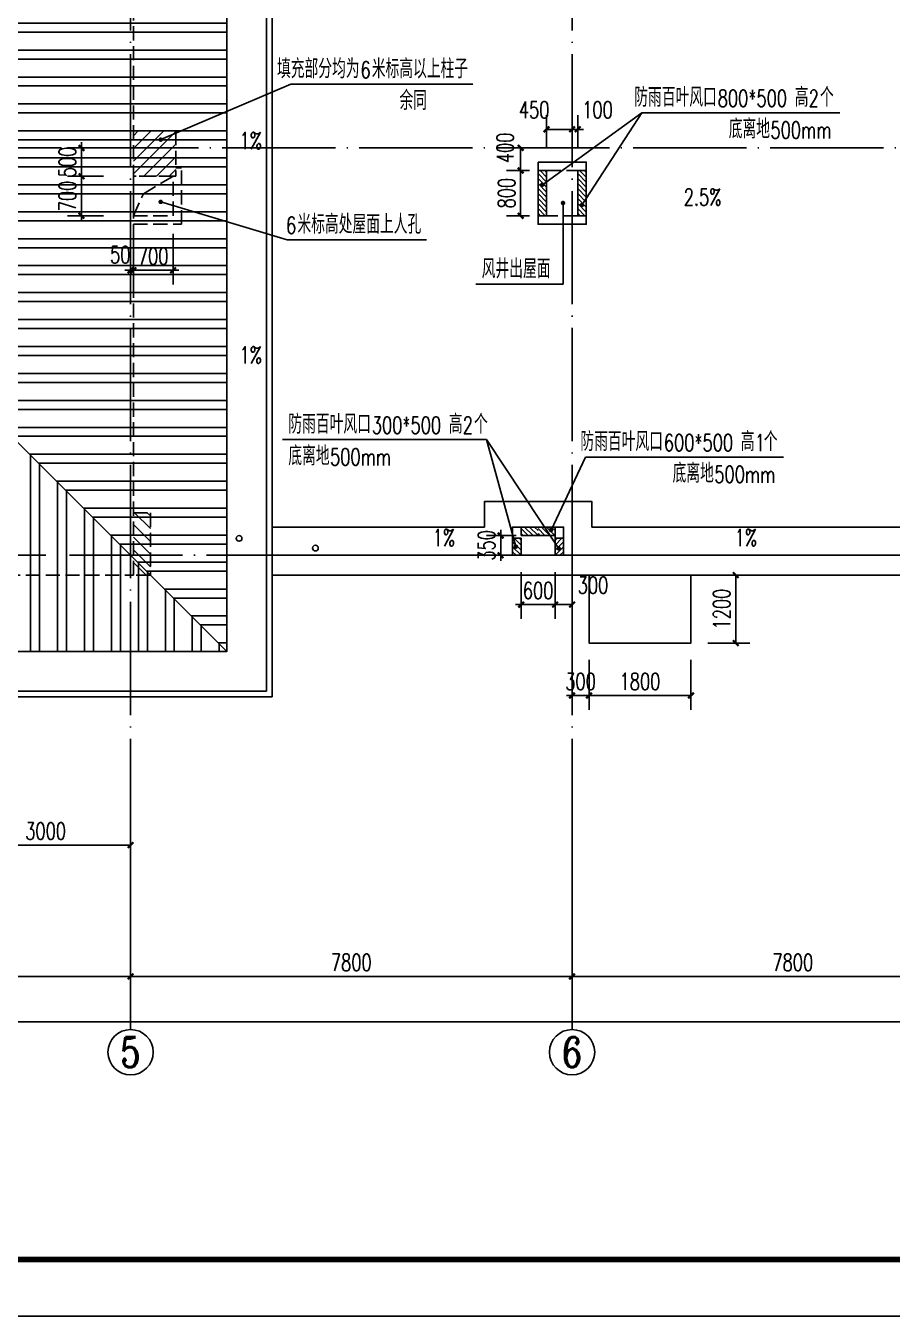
# Model space of a CAD drawing. Extents: x 63793 to 231107, y 20849 to 337643.
# Drawn here: x 178948 to 194255, y 295643 to 318447 of the extents above; entities that cross this region are included whole.
import ezdxf
from ezdxf.enums import TextEntityAlignment as Align

# ---------------------------------------------------------------- set-up
doc = ezdxf.new("R2010")
doc.units = 0
doc.header["$LTSCALE"] = 1000
doc.header["$MEASUREMENT"] = 0
doc.linetypes.add('DASH', pattern=[0.35, 0.25, -0.1])
doc.linetypes.add('DOTE', pattern=[2.42, 2, -0.2, 0.02, -0.2])
for name, color, linetype in [('AXIS', 3, 'Continuous'), ('AXIS_TEXT', 7, 'Continuous'), ('DIM_LEAD', 3, 'Continuous'), ('DIM_SYMB', 3, 'Continuous'), ('DOTE', 1, 'DOTE'), ('PUB_DIM', 3, 'Continuous'), ('PUB_HATCH', 8, 'Continuous'), ('PUB_TEXT', 7, 'Continuous'), ('PUB_TITLE', 4, 'Continuous'), ('TFSB', 150, 'Continuous'), ('填充', 8, 'Continuous'), ('新块$0$2D_ROOF', 144, 'Continuous')]:
    doc.layers.add(name, color=color, linetype=linetype)
doc.styles.add('_TCH_AXIS', font='COMPLEX', dxfattribs={"bigfont": 'GBCBIG'})
doc.styles.add('_TCH_DIM', font='SIMPLEX', dxfattribs={"bigfont": 'GBCBIG'})
doc.styles.add('_TCH_DIM_T3', font='SIMPLEX', dxfattribs={"width": 0.705882, "bigfont": 'GBCBIG'})
doc.styles.add('COMPLEX', font='COMPLEX')
doc.dimstyles.new('_TCH_ARCH&&100', dxfattribs={"dimtxt": 297.5, "dimasz": 100, "dimexe": 250, "dimexo": 300, "dimgap": 100, "dimtad": 1, "dimdec": 0, "dimzin": 0, "dimdsep": 46, "dimtxsty": '_TCH_DIM_T3', "dimblk": 'ARCHTICK', "dimcen": 0.09, "dimclrt": 7, "dimazin": 2, "dimtfac": 1, "dimtdec": 0, "dimtix": 1, "dimtmove": 2, "dimatfit": 3, "dimfxl": 0, "dimtolj": 1, "dimtzin": 0, "dimarcsym": 0})

# ---------------------------------------------------------------- blocks, each defined once
blk = doc.blocks.new('_ArchTick')
at = {"color": 0, "linetype": 'ByBlock', "const_width": 0.4}
blk.add_lwpolyline([(-0.5, -0.5), (0.5, 0.5)], dxfattribs=at)
blk = doc.blocks.new('*D1581')
at = {"layer": 'Defpoints', "color": 0, "transparency": 16777216}
for p in [(190699, 308739), (191491, 308739), (190699, 307539)]:
    blk.add_point(p, dxfattribs=at)
at = {"layer": 'PUB_DIM', "color": 0, "lineweight": -2, "transparency": 16777216}
for p, q in [((190999, 308739), (191741, 308739)), ((191491, 307539), (191491, 308739)), ((190999, 307539), (191741, 307539))]:
    blk.add_line(p, q, dxfattribs=at)
at = {"layer": 'PUB_DIM', "color": 0, "lineweight": -2, "transparency": 16777216, "xscale": 100, "yscale": 100, "zscale": 100}
for p, rotation in [((191491, 308739), 90), ((191491, 307539), 270)]:
    blk.add_blockref('_ArchTick', p, dxfattribs=dict(at, rotation=rotation))
at = {"layer": 'PUB_DIM', "color": 7, "transparency": 16777216, "insert": (191242, 308139), "char_height": 297.5, "attachment_point": 5, "rotation": 90, "style": '_TCH_DIM_T3'}
blk.add_mtext('\\A1;1200', dxfattribs=at)
blk = doc.blocks.new('*D1582')
at = {"layer": 'Defpoints', "color": 0, "transparency": 16777216}
for p in [(188599, 307539), (188899, 307539), (188899, 306611)]:
    blk.add_point(p, dxfattribs=at)
at = {"layer": 'PUB_DIM', "color": 0, "lineweight": -2, "transparency": 16777216}
for p, q in [((188599, 307239), (188599, 306361)), ((188899, 307239), (188899, 306361)), ((188599, 306611), (188499, 306611)), ((188599, 306611), (188899, 306611)), ((188899, 306611), (188999, 306611))]:
    blk.add_line(p, q, dxfattribs=at)
at = {"layer": 'PUB_DIM', "color": 0, "lineweight": -2, "transparency": 16777216, "xscale": 100, "yscale": 100, "zscale": 100}
blk.add_blockref('_ArchTick', (188599, 306611), dxfattribs=at)
at = {"layer": 'PUB_DIM', "color": 0, "lineweight": -2, "transparency": 16777216, "xscale": 100, "yscale": 100, "zscale": 100, "rotation": 180}
blk.add_blockref('_ArchTick', (188899, 306611), dxfattribs=at)
at = {"layer": 'PUB_DIM', "color": 7, "transparency": 16777216, "insert": (188749, 306859), "char_height": 297.5, "attachment_point": 5, "style": '_TCH_DIM_T3'}
blk.add_mtext('\\A1;300', dxfattribs=at)
blk = doc.blocks.new('*D1583')
at = {"layer": 'Defpoints', "color": 0, "transparency": 16777216}
for p in [(188899, 307539), (190699, 307539), (190699, 306611)]:
    blk.add_point(p, dxfattribs=at)
at = {"layer": 'PUB_DIM', "color": 0, "lineweight": -2, "transparency": 16777216}
for p, q in [((188899, 307239), (188899, 306361)), ((190699, 307239), (190699, 306361)), ((188899, 306611), (190699, 306611))]:
    blk.add_line(p, q, dxfattribs=at)
at = {"layer": 'PUB_DIM', "color": 0, "lineweight": -2, "transparency": 16777216, "xscale": 100, "yscale": 100, "zscale": 100, "rotation": 180}
blk.add_blockref('_ArchTick', (188899, 306611), dxfattribs=at)
at = {"layer": 'PUB_DIM', "color": 0, "lineweight": -2, "transparency": 16777216, "xscale": 100, "yscale": 100, "zscale": 100}
blk.add_blockref('_ArchTick', (190699, 306611), dxfattribs=at)
at = {"layer": 'PUB_DIM', "color": 7, "transparency": 16777216, "insert": (189799, 306859), "char_height": 297.5, "attachment_point": 5, "style": '_TCH_DIM_T3'}
blk.add_mtext('\\A1;1800', dxfattribs=at)
blk = doc.blocks.new('*D595')
at = {"layer": 'Defpoints', "color": 0, "transparency": 16777216}
for p in [(177799, 304856), (180799, 304856), (180799, 303967)]:
    blk.add_point(p, dxfattribs=at)
at = {"layer": 'PUB_DIM', "color": 0, "lineweight": -2, "transparency": 16777216}
for p, q in [((177799, 304556), (177799, 303717)), ((180799, 304556), (180799, 303717)), ((177799, 303967), (180799, 303967))]:
    blk.add_line(p, q, dxfattribs=at)
at = {"layer": 'PUB_DIM', "color": 0, "lineweight": -2, "transparency": 16777216, "xscale": 100, "yscale": 100, "zscale": 100, "rotation": 180}
blk.add_blockref('_ArchTick', (177799, 303967), dxfattribs=at)
at = {"layer": 'PUB_DIM', "color": 0, "lineweight": -2, "transparency": 16777216, "xscale": 100, "yscale": 100, "zscale": 100}
blk.add_blockref('_ArchTick', (180799, 303967), dxfattribs=at)
at = {"layer": 'PUB_DIM', "color": 7, "transparency": 16777216, "insert": (179299, 304216), "char_height": 297.5, "attachment_point": 5, "style": '_TCH_DIM_T3'}
blk.add_mtext('\\A1;3000', dxfattribs=at)
blk = doc.blocks.new('*D627')
at = {"layer": 'Defpoints', "color": 0, "transparency": 16777216}
for p in [(180799, 315068), (180849, 315068), (180849, 314126)]:
    blk.add_point(p, dxfattribs=at)
at = {"layer": 'PUB_DIM', "color": 0, "lineweight": -2, "transparency": 16777216}
for p, q in [((180799, 314768), (180799, 313876)), ((180849, 314768), (180849, 313876)), ((180799, 314126), (180699, 314126)), ((180799, 314126), (180849, 314126)), ((180849, 314126), (180949, 314126))]:
    blk.add_line(p, q, dxfattribs=at)
at = {"layer": 'PUB_DIM', "color": 0, "lineweight": -2, "transparency": 16777216, "xscale": 100, "yscale": 100, "zscale": 100}
blk.add_blockref('_ArchTick', (180799, 314126), dxfattribs=at)
at = {"layer": 'PUB_DIM', "color": 0, "lineweight": -2, "transparency": 16777216, "xscale": 100, "yscale": 100, "zscale": 100, "rotation": 180}
blk.add_blockref('_ArchTick', (180849, 314126), dxfattribs=at)
at = {"layer": 'PUB_DIM', "color": 7, "transparency": 16777216, "insert": (180616, 314401), "char_height": 297.5, "attachment_point": 5, "style": '_TCH_DIM_T3'}
blk.add_mtext('\\A1;50', dxfattribs=at)
blk = doc.blocks.new('*D628')
at = {"layer": 'Defpoints', "color": 0, "transparency": 16777216}
for p in [(180849, 315068), (181549, 315068), (181549, 314126)]:
    blk.add_point(p, dxfattribs=at)
at = {"layer": 'PUB_DIM', "color": 0, "lineweight": -2, "transparency": 16777216}
for p, q in [((180849, 314768), (180849, 313876)), ((181549, 314768), (181549, 313876)), ((180849, 314126), (180749, 314126)), ((180849, 314126), (181549, 314126)), ((181549, 314126), (181649, 314126))]:
    blk.add_line(p, q, dxfattribs=at)
at = {"layer": 'PUB_DIM', "color": 0, "lineweight": -2, "transparency": 16777216, "xscale": 100, "yscale": 100, "zscale": 100}
blk.add_blockref('_ArchTick', (180849, 314126), dxfattribs=at)
at = {"layer": 'PUB_DIM', "color": 0, "lineweight": -2, "transparency": 16777216, "xscale": 100, "yscale": 100, "zscale": 100, "rotation": 180}
blk.add_blockref('_ArchTick', (181549, 314126), dxfattribs=at)
at = {"layer": 'PUB_DIM', "color": 7, "transparency": 16777216, "insert": (181199, 314375), "char_height": 297.5, "attachment_point": 5, "style": '_TCH_DIM_T3'}
blk.add_mtext('\\A1;700', dxfattribs=at)
blk = doc.blocks.new('*D670')
at = {"layer": 'Defpoints', "color": 0, "transparency": 16777216}
for p in [(179932, 315789), (180623, 315789), (180623, 315089)]:
    blk.add_point(p, dxfattribs=at)
at = {"layer": 'PUB_DIM', "color": 0, "lineweight": -2, "transparency": 16777216}
for p, q in [((179932, 315789), (179932, 315889)), ((180323, 315789), (179682, 315789)), ((179932, 315089), (179932, 315789)), ((180323, 315089), (179682, 315089)), ((179932, 315089), (179932, 314989))]:
    blk.add_line(p, q, dxfattribs=at)
at = {"layer": 'PUB_DIM', "color": 0, "lineweight": -2, "transparency": 16777216, "xscale": 100, "yscale": 100, "zscale": 100}
for p, rotation in [((179932, 315789), 270), ((179932, 315089), 90)]:
    blk.add_blockref('_ArchTick', p, dxfattribs=dict(at, rotation=rotation))
at = {"layer": 'PUB_DIM', "color": 7, "transparency": 16777216, "insert": (179683, 315439), "char_height": 297.5, "attachment_point": 5, "rotation": 90, "style": '_TCH_DIM_T3'}
blk.add_mtext('\\A1;700', dxfattribs=at)
blk = doc.blocks.new('*D671')
at = {"layer": 'Defpoints', "color": 0, "transparency": 16777216}
for p in [(179932, 316289), (180623, 316289), (180623, 315789)]:
    blk.add_point(p, dxfattribs=at)
at = {"layer": 'PUB_DIM', "color": 0, "lineweight": -2, "transparency": 16777216}
for p, q in [((179932, 316289), (179932, 316389)), ((180323, 316289), (179682, 316289)), ((179932, 315789), (179932, 316289)), ((180323, 315789), (179682, 315789)), ((179932, 315789), (179932, 315689))]:
    blk.add_line(p, q, dxfattribs=at)
at = {"layer": 'PUB_DIM', "color": 0, "lineweight": -2, "transparency": 16777216, "xscale": 100, "yscale": 100, "zscale": 100}
for p, rotation in [((179932, 316289), 270), ((179932, 315789), 90)]:
    blk.add_blockref('_ArchTick', p, dxfattribs=dict(at, rotation=rotation))
at = {"layer": 'PUB_DIM', "color": 7, "transparency": 16777216, "insert": (179683, 316039), "char_height": 297.5, "attachment_point": 5, "rotation": 90, "style": '_TCH_DIM_T3'}
blk.add_mtext('\\A1;500', dxfattribs=at)
blk = doc.blocks.new('*D678')
at = {"layer": 'Defpoints', "color": 0, "transparency": 16777216}
for p in [(187691, 315889), (188149, 315889), (188149, 315089)]:
    blk.add_point(p, dxfattribs=at)
at = {"layer": 'PUB_DIM', "color": 0, "lineweight": -2, "transparency": 16777216}
for p, q in [((187849, 315889), (187441, 315889)), ((187691, 315089), (187691, 315889)), ((187849, 315089), (187441, 315089))]:
    blk.add_line(p, q, dxfattribs=at)
at = {"layer": 'PUB_DIM', "color": 0, "lineweight": -2, "transparency": 16777216, "xscale": 100, "yscale": 100, "zscale": 100}
for p, rotation in [((187691, 315889), 90), ((187691, 315089), 270)]:
    blk.add_blockref('_ArchTick', p, dxfattribs=dict(at, rotation=rotation))
at = {"layer": 'PUB_DIM', "color": 7, "transparency": 16777216, "insert": (187443, 315489), "char_height": 297.5, "attachment_point": 5, "rotation": 90, "style": '_TCH_DIM_T3'}
blk.add_mtext('\\A1;800', dxfattribs=at)
blk = doc.blocks.new('*D679')
at = {"layer": 'Defpoints', "color": 0, "transparency": 16777216}
for p in [(187691, 316289), (188149, 316289), (188149, 315889)]:
    blk.add_point(p, dxfattribs=at)
at = {"layer": 'PUB_DIM', "color": 0, "lineweight": -2, "transparency": 16777216}
for p, q in [((187849, 316289), (187441, 316289)), ((187691, 315889), (187691, 316289)), ((187849, 315889), (187441, 315889))]:
    blk.add_line(p, q, dxfattribs=at)
at = {"layer": 'PUB_DIM', "color": 0, "lineweight": -2, "transparency": 16777216, "xscale": 100, "yscale": 100, "zscale": 100}
for p, rotation in [((187691, 316289), 90), ((187691, 315889), 270)]:
    blk.add_blockref('_ArchTick', p, dxfattribs=dict(at, rotation=rotation))
at = {"layer": 'PUB_DIM', "color": 7, "transparency": 16777216, "insert": (187416, 316289), "char_height": 297.5, "attachment_point": 5, "rotation": 90, "style": '_TCH_DIM_T3'}
blk.add_mtext('\\A1;400', dxfattribs=at)
blk = doc.blocks.new('*D680')
at = {"layer": 'Defpoints', "color": 0, "transparency": 16777216}
for p in [(188599, 316617), (188149, 315989), (188599, 315989)]:
    blk.add_point(p, dxfattribs=at)
at = {"layer": 'PUB_DIM', "color": 0, "lineweight": -2, "transparency": 16777216}
for p, q in [((188149, 316289), (188149, 316867)), ((188599, 316289), (188599, 316867)), ((188149, 316617), (188599, 316617))]:
    blk.add_line(p, q, dxfattribs=at)
at = {"layer": 'PUB_DIM', "color": 0, "lineweight": -2, "transparency": 16777216, "xscale": 100, "yscale": 100, "zscale": 100, "rotation": 180}
blk.add_blockref('_ArchTick', (188149, 316617), dxfattribs=at)
at = {"layer": 'PUB_DIM', "color": 0, "lineweight": -2, "transparency": 16777216, "xscale": 100, "yscale": 100, "zscale": 100}
blk.add_blockref('_ArchTick', (188599, 316617), dxfattribs=at)
at = {"layer": 'PUB_DIM', "color": 7, "transparency": 16777216, "insert": (187929, 316962), "char_height": 297.5, "attachment_point": 5, "style": '_TCH_DIM_T3'}
blk.add_mtext('\\A1;450', dxfattribs=at)
blk = doc.blocks.new('*D681')
at = {"layer": 'Defpoints', "color": 0, "transparency": 16777216}
for p in [(188699, 316617), (188599, 315989), (188699, 315989)]:
    blk.add_point(p, dxfattribs=at)
at = {"layer": 'PUB_DIM', "color": 0, "lineweight": -2, "transparency": 16777216}
for p, q in [((188599, 316289), (188599, 316867)), ((188699, 316289), (188699, 316867)), ((188599, 316617), (188499, 316617)), ((188599, 316617), (188699, 316617)), ((188699, 316617), (188799, 316617))]:
    blk.add_line(p, q, dxfattribs=at)
at = {"layer": 'PUB_DIM', "color": 0, "lineweight": -2, "transparency": 16777216, "xscale": 100, "yscale": 100, "zscale": 100}
blk.add_blockref('_ArchTick', (188599, 316617), dxfattribs=at)
at = {"layer": 'PUB_DIM', "color": 0, "lineweight": -2, "transparency": 16777216, "xscale": 100, "yscale": 100, "zscale": 100, "rotation": 180}
blk.add_blockref('_ArchTick', (188699, 316617), dxfattribs=at)
at = {"layer": 'PUB_DIM', "color": 7, "transparency": 16777216, "insert": (189049, 316962), "char_height": 297.5, "attachment_point": 5, "style": '_TCH_DIM_T3'}
blk.add_mtext('\\A1;100', dxfattribs=at)
blk = doc.blocks.new('*D682')
at = {"layer": 'Defpoints', "color": 0, "transparency": 16777216}
for p in [(187699, 309089), (188299, 309089), (188299, 308217)]:
    blk.add_point(p, dxfattribs=at)
at = {"layer": 'PUB_DIM', "color": 0, "lineweight": -2, "transparency": 16777216}
for p, q in [((187699, 308789), (187699, 307967)), ((188299, 308789), (188299, 307967)), ((187699, 308217), (187599, 308217)), ((187699, 308217), (188299, 308217)), ((188299, 308217), (188399, 308217))]:
    blk.add_line(p, q, dxfattribs=at)
at = {"layer": 'PUB_DIM', "color": 0, "lineweight": -2, "transparency": 16777216, "xscale": 100, "yscale": 100, "zscale": 100}
blk.add_blockref('_ArchTick', (187699, 308217), dxfattribs=at)
at = {"layer": 'PUB_DIM', "color": 0, "lineweight": -2, "transparency": 16777216, "xscale": 100, "yscale": 100, "zscale": 100, "rotation": 180}
blk.add_blockref('_ArchTick', (188299, 308217), dxfattribs=at)
at = {"layer": 'PUB_DIM', "color": 7, "transparency": 16777216, "insert": (187999, 308466), "char_height": 297.5, "attachment_point": 5, "style": '_TCH_DIM_T3'}
blk.add_mtext('\\A1;600', dxfattribs=at)
blk = doc.blocks.new('*D683')
at = {"layer": 'Defpoints', "color": 0, "transparency": 16777216}
for p in [(188299, 309089), (188599, 309089), (188599, 308217)]:
    blk.add_point(p, dxfattribs=at)
at = {"layer": 'PUB_DIM', "color": 0, "lineweight": -2, "transparency": 16777216}
for p, q in [((188299, 308789), (188299, 307967)), ((188599, 308789), (188599, 307967)), ((188299, 308217), (188599, 308217))]:
    blk.add_line(p, q, dxfattribs=at)
at = {"layer": 'PUB_DIM', "color": 0, "lineweight": -2, "transparency": 16777216, "xscale": 100, "yscale": 100, "zscale": 100, "rotation": 180}
blk.add_blockref('_ArchTick', (188299, 308217), dxfattribs=at)
at = {"layer": 'PUB_DIM', "color": 0, "lineweight": -2, "transparency": 16777216, "xscale": 100, "yscale": 100, "zscale": 100}
blk.add_blockref('_ArchTick', (188599, 308217), dxfattribs=at)
at = {"layer": 'PUB_DIM', "color": 7, "transparency": 16777216, "insert": (188969, 308562), "char_height": 297.5, "attachment_point": 5, "style": '_TCH_DIM_T3'}
blk.add_mtext('\\A1;300', dxfattribs=at)
blk = doc.blocks.new('*D688')
at = {"layer": 'Defpoints', "color": 0, "transparency": 16777216}
for p in [(187338, 309439), (187912, 309439), (187912, 309089)]:
    blk.add_point(p, dxfattribs=at)
at = {"layer": 'PUB_DIM', "color": 0, "lineweight": -2, "transparency": 16777216}
for p, q in [((187338, 309439), (187338, 309539)), ((187612, 309439), (187088, 309439)), ((187338, 309089), (187338, 309439)), ((187612, 309089), (187088, 309089)), ((187338, 309089), (187338, 308989))]:
    blk.add_line(p, q, dxfattribs=at)
at = {"layer": 'PUB_DIM', "color": 0, "lineweight": -2, "transparency": 16777216, "xscale": 100, "yscale": 100, "zscale": 100}
for p, rotation in [((187338, 309439), 270), ((187338, 309089), 90)]:
    blk.add_blockref('_ArchTick', p, dxfattribs=dict(at, rotation=rotation))
at = {"layer": 'PUB_DIM', "color": 7, "transparency": 16777216, "insert": (187089, 309264), "char_height": 297.5, "attachment_point": 5, "rotation": 90, "style": '_TCH_DIM_T3'}
blk.add_mtext('\\A1;350', dxfattribs=at)
blk = doc.blocks.new('*D790')
at = {"layer": 'AXIS', "color": 0, "lineweight": -2, "transparency": 16777216}
for p, q in [((166399, 303846), (166399, 301396)), ((180799, 303846), (180799, 301396)), ((166399, 301646), (180799, 301646))]:
    blk.add_line(p, q, dxfattribs=at)
at = {"layer": 'Defpoints', "color": 0, "transparency": 16777216}
for p in [(166399, 304146), (180799, 304146), (180799, 301646)]:
    blk.add_point(p, dxfattribs=at)
at = {"layer": 'AXIS', "color": 0, "lineweight": -2, "transparency": 16777216, "xscale": 100, "yscale": 100, "zscale": 100, "rotation": 180}
blk.add_blockref('_ArchTick', (166399, 301646), dxfattribs=at)
at = {"layer": 'AXIS', "color": 0, "lineweight": -2, "transparency": 16777216, "xscale": 100, "yscale": 100, "zscale": 100}
blk.add_blockref('_ArchTick', (180799, 301646), dxfattribs=at)
at = {"layer": 'AXIS', "color": 7, "transparency": 16777216, "insert": (173599, 301895), "char_height": 297.5, "attachment_point": 5, "style": '_TCH_DIM_T3'}
blk.add_mtext('\\A1;14400', dxfattribs=at)
blk = doc.blocks.new('*D791')
at = {"layer": 'AXIS', "color": 0, "lineweight": -2, "transparency": 16777216}
for p, q in [((180799, 303846), (180799, 301396)), ((188599, 303846), (188599, 301396)), ((180799, 301646), (188599, 301646))]:
    blk.add_line(p, q, dxfattribs=at)
at = {"layer": 'Defpoints', "color": 0, "transparency": 16777216}
for p in [(180799, 304146), (188599, 304146), (188599, 301646)]:
    blk.add_point(p, dxfattribs=at)
at = {"layer": 'AXIS', "color": 0, "lineweight": -2, "transparency": 16777216, "xscale": 100, "yscale": 100, "zscale": 100, "rotation": 180}
blk.add_blockref('_ArchTick', (180799, 301646), dxfattribs=at)
at = {"layer": 'AXIS', "color": 0, "lineweight": -2, "transparency": 16777216, "xscale": 100, "yscale": 100, "zscale": 100}
blk.add_blockref('_ArchTick', (188599, 301646), dxfattribs=at)
at = {"layer": 'AXIS', "color": 7, "transparency": 16777216, "insert": (184699, 301895), "char_height": 297.5, "attachment_point": 5, "style": '_TCH_DIM_T3'}
blk.add_mtext('\\A1;7800', dxfattribs=at)
blk = doc.blocks.new('*D792')
at = {"layer": 'AXIS', "color": 0, "lineweight": -2, "transparency": 16777216}
for p, q in [((188599, 303846), (188599, 301396)), ((196399, 303846), (196399, 301396)), ((188599, 301646), (196399, 301646))]:
    blk.add_line(p, q, dxfattribs=at)
at = {"layer": 'Defpoints', "color": 0, "transparency": 16777216}
for p in [(188599, 304146), (196399, 304146), (196399, 301646)]:
    blk.add_point(p, dxfattribs=at)
at = {"layer": 'AXIS', "color": 0, "lineweight": -2, "transparency": 16777216, "xscale": 100, "yscale": 100, "zscale": 100, "rotation": 180}
blk.add_blockref('_ArchTick', (188599, 301646), dxfattribs=at)
at = {"layer": 'AXIS', "color": 0, "lineweight": -2, "transparency": 16777216, "xscale": 100, "yscale": 100, "zscale": 100}
blk.add_blockref('_ArchTick', (196399, 301646), dxfattribs=at)
at = {"layer": 'AXIS', "color": 7, "transparency": 16777216, "insert": (192499, 301895), "char_height": 297.5, "attachment_point": 5, "style": '_TCH_DIM_T3'}
blk.add_mtext('\\A1;7800', dxfattribs=at)
blk = doc.blocks.new('*D795')
at = {"layer": 'AXIS', "color": 0, "lineweight": -2, "transparency": 16777216}
for p, q in [((142649, 303846), (142649, 300596)), ((204549, 303846), (204549, 300596)), ((142649, 300846), (204549, 300846))]:
    blk.add_line(p, q, dxfattribs=at)
at = {"layer": 'Defpoints', "color": 0, "transparency": 16777216}
for p in [(142649, 304146), (204549, 304146), (204549, 300846)]:
    blk.add_point(p, dxfattribs=at)
at = {"layer": 'AXIS', "color": 0, "lineweight": -2, "transparency": 16777216, "xscale": 100, "yscale": 100, "zscale": 100, "rotation": 180}
blk.add_blockref('_ArchTick', (142649, 300846), dxfattribs=at)
at = {"layer": 'AXIS', "color": 0, "lineweight": -2, "transparency": 16777216, "xscale": 100, "yscale": 100, "zscale": 100}
blk.add_blockref('_ArchTick', (204549, 300846), dxfattribs=at)
at = {"layer": 'AXIS', "color": 7, "transparency": 16777216, "insert": (173599, 301095), "char_height": 297.5, "attachment_point": 5, "style": '_TCH_DIM_T3'}
blk.add_mtext('\\A1;61900', dxfattribs=at)
blk = doc.blocks.new('_AXISO')
blk.add_circle((0, 0), 0.5)
at = {"layer": 'AXIS_TEXT', "style": 'COMPLEX', "width": 1.041667}
blk.add_attdef('A', text='', height=0.56, dxfattribs=at).set_placement((-0.25, -0.28), (0.25, -0.28), align=Align.FIT)

msp = doc.modelspace()

# ---------------------------------------------------------------- hatches: boundary and pattern name
at = {"layer": 'PUB_HATCH'}
h = msp.add_hatch(dxfattribs=at)
h.set_pattern_fill('ANSI32', color=256, scale=100, angle=-45, style=0)
h.set_pattern_definition([(0, (-53378.04, 243246.4), (1e-13, 476.25), []), (0, (-53219.3, 243087.67), (1e-13, 476.25), [])])
h.paths.add_polyline_path([(182499.3, 331789.2), (177724.3, 327014.2), (177724.3, 312164.2), (182499.3, 307389.2)])
h = msp.add_hatch(dxfattribs=at)
h.set_pattern_fill('ANSI32', color=256, scale=100, angle=45, style=0)
h.set_pattern_definition([(270, (-53378.04, 395931.95), (-476.25, -3e-14), []), (270, (-53219.3, 395773.2), (-476.25, -3e-14), [])])
h.paths.add_polyline_path([(169474.3, 312164.2), (164699.3, 307389.2), (182499.3, 307389.2), (177724.3, 312164.2)])
at = {"layer": 'TFSB'}
h = msp.add_hatch(dxfattribs=at)
h.set_pattern_fill('ANSI31', color=256, scale=500, angle=90, style=0)
h.set_pattern_definition([(135, (265892.044, 98111.863), (-44.194174, -44.194174), [])])
h.paths.add_polyline_path([(187999.3, 315889.2), (187999.3, 315514.2), (188149.3, 315514.2), (188149.3, 315889.2)])
h.paths.add_polyline_path([(187999.3, 315514.2), (187999.3, 315089.2), (188149.3, 315089.2), (188149.3, 315514.2)])
h = msp.add_hatch(dxfattribs=at)
h.set_pattern_fill('ANSI31', color=256, scale=500, angle=90, style=0)
h.set_pattern_definition([(135, (266592.044, 98111.863), (-44.194174, -44.194174), [])])
h.paths.add_polyline_path([(188699.3, 315889.2), (188699.3, 315514.2), (188849.3, 315514.2), (188849.3, 315889.2)])
h.paths.add_polyline_path([(188699.3, 315514.2), (188699.3, 315089.2), (188849.3, 315089.2), (188849.3, 315514.2)])
h = msp.add_hatch(dxfattribs=at)
h.set_pattern_fill('ANSI31', color=256, scale=500, angle=90, style=0)
h.set_pattern_definition([(135, (259417.006, 112861.865), (-44.194174, -44.194174), [])])
h.paths.add_polyline_path([(187999.3, 309589.2), (187699.3, 309589.2), (187699.3, 309439.2), (187999.3, 309439.2)])
h = msp.add_hatch(dxfattribs=at)
h.set_pattern_fill('ANSI31', color=256, scale=500, angle=90, style=0)
h.set_pattern_definition([(135, (259717.006, 112861.865), (-44.194174, -44.194174), [])])
h.paths.add_polyline_path([(188299.3, 309589.2), (187999.3, 309589.2), (187999.3, 309439.2), (188299.3, 309439.2)])
h = msp.add_hatch(dxfattribs=at)
h.set_pattern_fill('ANSI31', color=256, scale=500, style=0)
h.set_pattern_definition([(135, (384276.6, 237671.46), (44.194174, 44.194174), [])])
h.paths.add_polyline_path([(187549.3, 309089.2), (187549.3, 309389.2), (187699.3, 309389.2), (187699.3, 309089.2)])
h = msp.add_hatch(dxfattribs=at)
h.set_pattern_fill('ANSI31', color=256, scale=500, style=0)
h.set_pattern_definition([(45, (-8278.04, 237671.46), (-44.194174, 44.194174), [])])
h.paths.add_polyline_path([(188449.3, 309089.2), (188449.3, 309389.2), (188299.3, 309389.2), (188299.3, 309089.2)])
at = {"layer": '填充', "linetype": 'DASH'}
h = msp.add_hatch(dxfattribs=at)
h.set_pattern_fill('ANSI31', color=256, scale=100, style=0)
h.set_pattern_definition([(45, (-53378.04, 243246.42), (-112.2532, 112.2532), [])])
h.paths.add_polyline_path([(181599.3, 316289.2), (180849.3, 316289.2), (180849.3, 315789.2), (181599.3, 315789.2)])
h.paths.add_polyline_path([(181599.3, 316589.2), (180849.3, 316589.2), (180849.3, 316289.2), (181599.3, 316289.2)])
h = msp.add_hatch(dxfattribs=at)
h.set_pattern_fill('ANSI31', color=256, scale=100, style=0)
h.set_pattern_definition([(135, (400576.6, 243246.42), (112.2532, 112.2532), [])])
h.paths.add_polyline_path([(180849.3, 309089.2), (181149.3, 309089.2), (181149.3, 308739.2), (180934.1, 308739.2), (180849.3, 308829.7)])
h.paths.add_polyline_path([(180849.3, 308829.7), (180934.1, 308739.2), (180849.3, 308739.2)])
h.paths.add_polyline_path([(180849.3, 309839.2), (181149.3, 309839.2), (181149.3, 309089.2), (180849.3, 309089.2)])

# ---------------------------------------------------------------- linework, layer by layer
msp.add_lwpolyline([(188899.3, 308739.2), (188899.3, 307539.2), (190699.3, 307539.2), (190699.3, 308739.2)])
at = {"layer": 'AXIS'}
for p, q in [((180799.3, 304498.3), (180799.3, 300708.2)), ((188599.3, 304498.3), (188599.3, 300708.2))]:
    msp.add_line(p, q, dxfattribs=at)
at = {"layer": 'DIM_LEAD'}
for p, q in [((181331.4, 316435.2), (183633.1, 317414.4)), ((183633.1, 317414.4), (186848.9, 317414.4)), ((188074.2, 315638.3), (189829.8, 316910.5)), ((188074.2, 315638.3), (189829.8, 316910.5)), ((188074.2, 315638.3), (189829.8, 316910.5)), ((188074.2, 315638.3), (189829.8, 316910.5)), ((188770.1, 315277), (189829.8, 316910.5)), ((189829.8, 316910.5), (193329.6, 316910.5)), ((181331.4, 315334.7), (183567, 314666.4)), ((188439.9, 315316), (188439.9, 313879.3)), ((183567, 314666.4), (186030, 314666.4)), ((188439.9, 313879.3), (186898.1, 313879.3)), ((187088.4, 311133.8), (183481.8, 311133.8)), ((188361.5, 309212.4), (187088.4, 311133.8)), ((188361.5, 309212.4), (187088.4, 311133.8)), ((188361.5, 309212.4), (187088.4, 311133.8)), ((188361.5, 309212.4), (187088.4, 311133.8)), ((187606.8, 309243), (187088.4, 311133.8)), ((188227.5, 309536), (188837.5, 310826.2)), ((188227.5, 309536), (188837.5, 310826.2)), ((188227.5, 309536), (188837.5, 310826.2)), ((188227.5, 309536), (188837.5, 310826.2)), ((188227.5, 309536), (188837.5, 310826.2)), ((188837.5, 310826.2), (192337.3, 310826.2))]:
    msp.add_line(p, q, dxfattribs=at)
at = {"layer": 'DIM_LEAD', "const_width": 40}
for points in [[(181313, 316427.4, 1), (181349.8, 316443, 1)], [(188058, 315626.6, 1), (188090.4, 315650, 1)], [(188058, 315626.6, 1), (188090.4, 315650, 1)], [(188058, 315626.6, 1), (188090.4, 315650, 1)], [(188058, 315626.6, 1), (188090.4, 315650, 1)], [(181312.2, 315340.4, 1), (181350.5, 315329, 1)], [(188439.9, 315336, 1), (188439.9, 315296, 1)], [(188759.2, 315260.2, 1), (188781, 315293.8, 1)], [(188219, 309517.9, 1), (188236.1, 309554, 1)], [(188219, 309517.9, 1), (188236.1, 309554, 1)], [(188219, 309517.9, 1), (188236.1, 309554, 1)], [(188219, 309517.9, 1), (188236.1, 309554, 1)], [(188219, 309517.9, 1), (188236.1, 309554, 1)], [(187612.1, 309223.7, 1), (187601.5, 309262.2, 1)], [(188372.5, 309195.8, 1), (188350.4, 309229.1, 1)], [(188372.5, 309195.8, 1), (188350.4, 309229.1, 1)], [(188372.5, 309195.8, 1), (188350.4, 309229.1, 1)], [(188372.5, 309195.8, 1), (188350.4, 309229.1, 1)]]:
    msp.add_lwpolyline(points, format="xyb", close=True, dxfattribs=at)
at = {"layer": 'DIM_SYMB'}
for points in [[(182894.9, 316669.3, 0, 0, 0), (182894.9, 317686.6, 80, 0, 0), (182894.9, 317986.6, 0, 0, 0)], [(190912.5, 315165.9, 0, 0, 0), (190912.5, 314148.6, 80, 0, 0), (190912.5, 313848.6, 0, 0, 0)], [(182894.9, 312374.5, 0, 0, 0), (182894.9, 311357.2, 80, 0, 0), (182894.9, 311057.2, 0, 0, 0)], [(186031.1, 309402.3, 0, 0, 0), (185433.5, 309402.3, 80, 0, 0), (185133.5, 309402.3, 0, 0, 0)], [(191917.4, 309402.3, 0, 0, 0), (192934.7, 309402.3, 80, 0, 0), (193234.7, 309402.3, 0, 0, 0)]]:
    msp.add_lwpolyline(points, format="xyseb", dxfattribs=at)
at = {"layer": 'DOTE'}
for p, q in [((180799.3, 303846.2), (180799.3, 333311.6)), ((188599.3, 303846.2), (188599.3, 333311.6)), ((206199.3, 316289.2), (140999.3, 316289.2)), ((140999.3, 309089.2), (206199.3, 309089.2))]:
    msp.add_line(p, q, dxfattribs=at)
at = {"layer": 'PUB_TITLE'}
msp.add_lwpolyline([(129770.5, 295642.6), (218970.5, 295642.6), (218970.5, 337642.6), (129770.5, 337642.6)], close=True, dxfattribs=at)
at = {"layer": 'PUB_TITLE', "const_width": 100}
msp.add_lwpolyline([(132270.5, 296642.6), (217970.5, 296642.6), (217970.5, 336642.6), (132270.5, 336642.6)], close=True, dxfattribs=at)
at = {"layer": 'TFSB'}
for p, q in [((188149.3, 315889.2), (187999.3, 315889.2)), ((187999.3, 315089.2), (187999.3, 315889.2)), ((188149.3, 315089.2), (188149.3, 315889.2)), ((188849.3, 315889.2), (188699.3, 315889.2)), ((188699.3, 315089.2), (188699.3, 315889.2)), ((188849.3, 315089.2), (188849.3, 315889.2)), ((188149.3, 315089.2), (187999.3, 315089.2)), ((188849.3, 315089.2), (188699.3, 315089.2)), ((187699.3, 309439.2), (187699.3, 309589.2)), ((188299.3, 309589.2), (187699.3, 309589.2)), ((188299.3, 309439.2), (188299.3, 309589.2)), ((187699.3, 309389.2), (187549.3, 309389.2)), ((187549.3, 309089.2), (187549.3, 309389.2)), ((188299.3, 309439.2), (187699.3, 309439.2)), ((187699.3, 309089.2), (187699.3, 309389.2)), ((188299.3, 309389.2), (188449.3, 309389.2)), ((188299.3, 309089.2), (188299.3, 309389.2)), ((188449.3, 309089.2), (188449.3, 309389.2)), ((187699.3, 309089.2), (187549.3, 309089.2)), ((188299.3, 309089.2), (188449.3, 309089.2))]:
    msp.add_line(p, q, dxfattribs=at)
at = {"layer": '新块$0$2D_ROOF', "color": 42}
msp.add_line((177724.3, 312164.2), (182499.3, 307389.2), dxfattribs=at)
for points in [[(163899.3, 306589.2), (183299.3, 306589.2), (183299.3, 332589.2), (163899.3, 332589.2)], [(163999.3, 306689.2), (183199.3, 306689.2), (183199.3, 332489.2), (163999.3, 332489.2)], [(164699.3, 307389.2), (182499.3, 307389.2), (182499.3, 331789.2), (164699.3, 331789.2)], [(187999.3, 316039.2), (188849.3, 316039.2), (188849.3, 314939.2), (187999.3, 314939.2)]]:
    msp.add_lwpolyline(points, close=True, dxfattribs=at)
at = {"layer": '新块$0$2D_ROOF', "color": 4, "linetype": 'DASH'}
msp.add_lwpolyline([(166349.3, 308739.2), (180849.3, 308739.2), (180849.3, 330489.2), (166349.3, 330489.2)], close=True, dxfattribs=at)
at = {"layer": '新块$0$2D_ROOF', "color": 42}
for points in [[(183299.3, 330439.2), (204549.3, 330439.2), (204549.3, 308739.2), (183299.3, 308739.2)], [(183299.3, 330089.2), (204199.3, 330089.2), (204199.3, 309089.2), (183299.3, 309089.2)], [(187049.3, 309589.2), (187049.3, 310039.2), (188949.3, 310039.2), (188949.3, 309589.2)], [(183299.3, 309589.2), (187049.3, 309589.2)], [(187549.3, 309089.2), (187549.3, 309589.2), (188449.3, 309589.2), (188449.3, 309089.2)], [(188949.3, 309589.2), (204199.3, 309589.2)]]:
    msp.add_lwpolyline(points, dxfattribs=at)
at = {"layer": '新块$0$2D_ROOF', "color": 4, "linetype": 'DASH'}
for points in [[(180849.3, 316589.2), (181599.3, 316589.2), (181599.3, 315789.2), (180849.3, 315789.2)], [(180849.3, 309839.2), (181149.3, 309839.2), (181149.3, 308739.2), (180849.3, 308739.2)]]:
    msp.add_lwpolyline(points, dxfattribs=at)
at = {"layer": '新块$0$2D_ROOF', "color": 42, "linetype": 'DASH'}
for points in [[(180849.3, 314939.2), (181699.3, 314939.2), (181699.3, 315939.2), (181599.3, 315939.2)], [(180849.3, 315089.2), (181026.9, 315479.9), (181549.3, 315789.2)]]:
    msp.add_lwpolyline(points, dxfattribs=at)
for points in [[(188149.3, 315889.2), (188699.3, 315889.2), (188699.3, 315089.2), (188149.3, 315089.2)], [(180849.3, 315089.2), (181549.3, 315089.2), (181549.3, 315789.2), (180849.3, 315789.2)], [(188299.3, 309089.2), (187699.3, 309089.2), (187699.3, 309439.2), (188299.3, 309439.2)]]:
    msp.add_lwpolyline(points, close=True, dxfattribs=at)
at = {"layer": '新块$0$2D_ROOF', "color": 3}
for centre in [(182716.3, 309388.1), (184064.9, 309217.1)]:
    msp.add_circle(centre, 50, dxfattribs=at)

# ---------------------------------------------------------------- block references
at = {"layer": 'AXIS'}
ref = msp.add_blockref('_AXISO', (180799.3, 300308.2), dxfattribs=dict(at, xscale=800, yscale=800, zscale=800))
ref.add_attrib('A', '5', dxfattribs={"layer": 'AXIS_TEXT', "height": 532.5, "style": '_TCH_AXIS'}).set_placement((180621.8, 300041.9), (180976.8, 300041.9), align=Align.FIT)
ref = msp.add_blockref('_AXISO', (188599.3, 300308.2), dxfattribs=dict(at, xscale=800, yscale=800, zscale=800))
ref.add_attrib('A', '6', dxfattribs={"layer": 'AXIS_TEXT', "height": 532.5, "style": '_TCH_AXIS'}).set_placement((188421.8, 300041.9), (188776.8, 300041.9), align=Align.FIT)

# ---------------------------------------------------------------- texts
at = {"layer": 'PUB_TEXT', "style": '_TCH_DIM'}
for s, height, p in [('填充部分均为', 337.59, (183386.5, 317519.4)), ('米标高以上柱子', 337.59, (185060.9, 317519.4)), ('余同', 337.59, (185550.4, 316959.4)), ('防雨百叶风口', 337.59, (189698.6, 317015.5)), ('高', 337.6, (192533.1, 317015.5)), ('个', 337.6, (192978.8, 317015.5)), ('底离地', 337.59, (191367.3, 316455.5)), ('米标高处屋面上人孔', 337.59, (183746.8, 314771.4)), ('风井出屋面', 337.59, (187003.1, 313984.3)), ('防雨百叶风口', 337.59, (183586.8, 311238.8)), ('高', 337.6, (186421.3, 311238.8)), ('个', 337.6, (186867, 311238.8)), ('防雨百叶风口', 337.59, (188746.3, 310931.2)), ('高', 337.6, (191580.8, 310931.2)), ('个', 337.6, (191986.5, 310931.2)), ('底离地', 337.59, (183586.8, 310678.8)), ('底离地', 337.59, (190375, 310371.2))]:
    msp.add_text(s, height=height, dxfattribs=at).set_placement(p)
at = {"layer": 'PUB_TEXT', "style": '_TCH_DIM', "width": 0.705882}
for s, p in [('6', (184860.9, 317519.4)), ('800*500', (191173.1, 317015.5)), ('2', (192778.8, 317015.5)), ('500mm', (192104.6, 316455.5)), ('1%%%', (182724.9, 316266.8)), ('2.5%%%', (190572.5, 315270.9)), ('6', (183546.8, 314771.4)), ('1%%%', (182724.9, 312479.5)), ('300*500', (185061.3, 311238.8)), ('2', (186667, 311238.8)), ('600*500', (190220.8, 310931.2)), ('1', (191826.5, 310931.2)), ('500mm', (184324, 310678.8)), ('500mm', (191112.3, 310371.2)), ('1%%%', (186136.1, 309253.6)), ('1%%%', (191472.4, 309253.6))]:
    msp.add_text(s, height=297.5, dxfattribs=at).set_placement(p)

# ---------------------------------------------------------------- dimensions: what is measured, and where the dimension line sits
at = {"layer": 'AXIS'}
for p1, p2, distance, text, picture, middle in [((142649.3, 304146.2), (204549.3, 304146.2), -3300, '61900', '*D795', (173599.3, 301094.9)), ((166399.3, 304146.2), (180799.3, 304146.2), -2500, '14400', '*D790', (173599.3, 301894.9)), ((180799.3, 304146.2), (188599.3, 304146.2), -2500, '7800', '*D791', (184699.3, 301894.9)), ((188599.3, 304146.2), (196399.3, 304146.2), -2500, '7800', '*D792', (192499.3, 301894.9))]:
    dim = msp.add_aligned_dim(p1=p1, p2=p2, distance=distance, text=text, dimstyle='_TCH_ARCH&&100', dxfattribs=at)
    dim.commit()
    dim.dimension.update_dxf_attribs({"geometry": picture, "text_midpoint": middle})
at = {"layer": 'PUB_DIM'}
for base, p1, p2, angle, text, picture, middle in [((188599.3, 316617), (188149.3, 315989.2), (188599.3, 315989.2), 0, '450', '*D680', (187929.3, 316962)), ((188699.3, 316617), (188599.3, 315989.2), (188699.3, 315989.2), 0, '100', '*D681', (189049.3, 316962)), ((187691.5, 316289.2), (188149.3, 315889.2), (188149.3, 316289.2), 90, '400', '*D679', (187416.5, 316289.2)), ((188599.3, 308217.1), (188299.3, 309089.2), (188599.3, 309089.2), 0, '300', '*D683', (188969.3, 308562.1))]:
    dim = msp.add_linear_dim(base=base, p1=p1, p2=p2, angle=angle, text=text, dimstyle='_TCH_ARCH&&100', dxfattribs=at)
    dim.commit()
    dim.dimension.update_dxf_attribs({"geometry": picture, "text_midpoint": middle, "dimtype": 129})
at = {"layer": 'PUB_DIM', "color": 0}
for p1, p2, distance, text, picture, middle in [((180622.6, 315789.2), (180622.6, 316289.2), 690.7, '500', '*D671', (179683.1, 316039.2)), ((180622.6, 315089.2), (180622.6, 315789.2), 690.7, '700', '*D670', (179683.1, 315439.2)), ((180849, 315067.9), (181549.3, 315067.9), -942, '700', '*D628', (181199.1, 314374.6))]:
    dim = msp.add_aligned_dim(p1=p1, p2=p2, distance=distance, text=text, dimstyle='_TCH_ARCH&&100', dxfattribs=at)
    dim.commit()
    dim.dimension.update_dxf_attribs({"geometry": picture, "text_midpoint": middle})
at = {"layer": 'PUB_DIM'}
for p1, p2, distance, text, picture, middle in [((188149.3, 315089.2), (188149.3, 315889.2), 457.8, '800', '*D678', (187442.7, 315489.2)), ((187911.6, 309089.2), (187911.6, 309439.2), 574.1, '350', '*D688', (187088.8, 309264.2)), ((187699.3, 309089.2), (188299.3, 309089.2), -872.1, '600', '*D682', (187999.3, 308465.8)), ((190699.3, 307539.2), (190699.3, 308739.2), -791.8, '1200', '*D1581', (191242.3, 308139.2)), ((188599.3, 307539.2), (188899.3, 307539.2), -928.4, '300', '*D1582', (188749.3, 306859.5)), ((188899.3, 307539.2), (190699.3, 307539.2), -928.4, '1800', '*D1583', (189799.3, 306859.5)), ((177799.3, 304855.7), (180799.3, 304855.7), -888.7, '3000', '*D595', (179299.3, 304215.8))]:
    dim = msp.add_aligned_dim(p1=p1, p2=p2, distance=distance, text=text, dimstyle='_TCH_ARCH&&100', dxfattribs=at)
    dim.commit()
    dim.dimension.update_dxf_attribs({"geometry": picture, "text_midpoint": middle})
at = {"layer": 'PUB_DIM', "color": 0}
dim = msp.add_linear_dim(base=(180849, 314125.8), p1=(180799.3, 315067.9), p2=(180849, 315067.9), angle=0, text='50', dimstyle='_TCH_ARCH&&100', dxfattribs=at)
dim.commit()
dim.dimension.update_dxf_attribs({"geometry": '*D627', "text_midpoint": (180616.4, 314400.8), "dimtype": 129})

doc.saveas('drawing.dxf')
